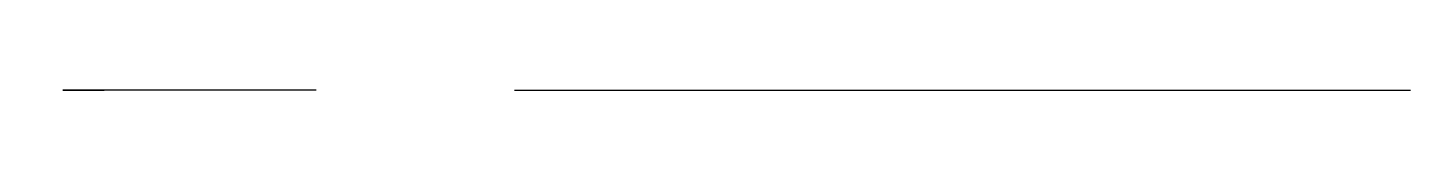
# Model space of a CAD drawing. Header units: metres. Extents: x 2.168 to 2.511, y 0 to 0.
import ezdxf

# ---------------------------------------------------------------- set-up
doc = ezdxf.new("R2010")
doc.units = ezdxf.units.M
doc.header["$MEASUREMENT"] = 0
doc.layers.add('appendages$dagger', color=18, linetype='Continuous', true_color=0x000000)

msp = doc.modelspace()

# ---------------------------------------------------------------- linework, layer by layer
at = {"layer": 'appendages$dagger', "extrusion": (0, -1, 0)}
msp.add_open_spline([(2.23941, 0, -1.59422), (2.16992, 0, -1.37252), (2.16794, 0, -1.16937), (2.18686, 0, -0.13514)], degree=3, dxfattribs=at)
at = {"layer": 'appendages$dagger', "extrusion": (0, 1, 0)}
msp.add_open_spline([(2.28856, 0, -1.59164), (2.38603, 0, -1.37077), (2.44346, 0, -1.20529), (2.51056, 0, -0.13593)], degree=3, dxfattribs=at)

doc.saveas('drawing.dxf')
